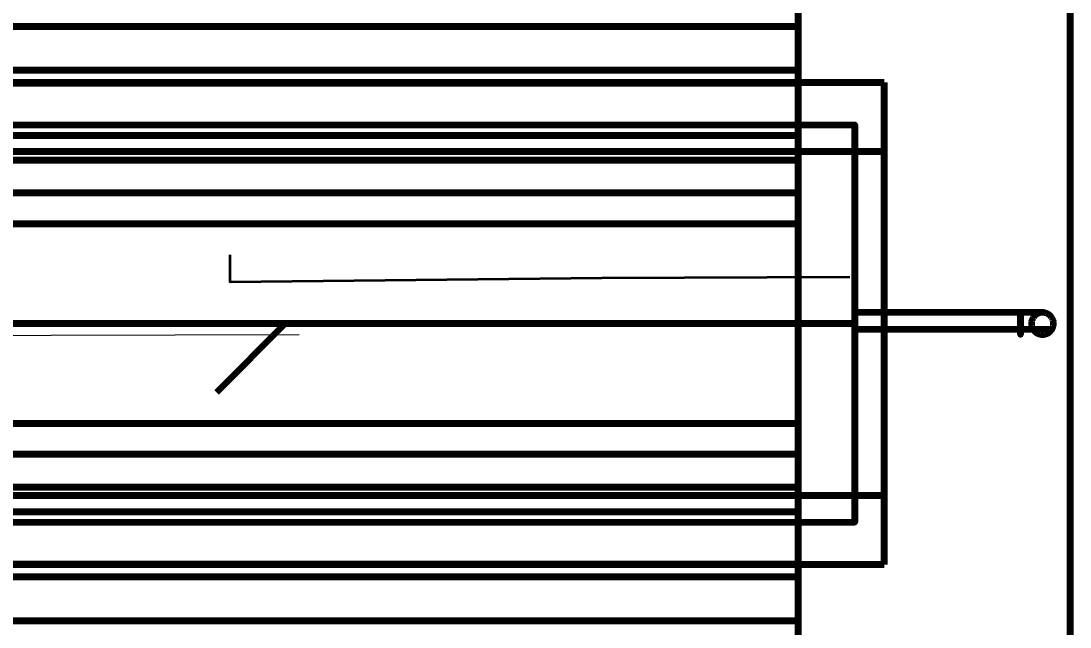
# Model space of a CAD drawing. Header units: inches. Extents: x -0.4 to 8, y -0.5 to 10.5.
# Drawn here: x 1.016 to 2.54, y 1.159 to 2.04 of the extents above; entities that cross this region are included whole.
import ezdxf

# ---------------------------------------------------------------- set-up
doc = ezdxf.new("R2010")
doc.units = ezdxf.units.IN
doc.header["$LTSCALE"] = 0.504853
doc.header["$MEASUREMENT"] = 0
for name, color, linetype in [('1', 7, 'Continuous'), ('105', 7, 'Continuous'), ('2', 7, 'Continuous'), ('3', 7, 'Continuous'), ('65', 7, 'Continuous'), ('80', 7, 'Continuous')]:
    doc.layers.add(name, color=color, linetype=linetype)
doc.styles.get("Standard").update_dxf_attribs({"font": 'ROMANS.SHX'})

# ---------------------------------------------------------------- blocks, each defined once
blk = doc.blocks.new('Q1')
at = {"layer": '3', "color": 3, "linetype": 'Continuous', "lineweight": 211, "insert": (0, 0.04, 0.0705), "char_height": 0.04, "attachment_point": 1}
blk.add_mtext('{\\W105.000000;1}', dxfattribs=at)
blk = doc.blocks.new('C7')
at = {"color": 1, "linetype": 'Continuous', "lineweight": 211}
for p, q in [((1.9275, 0.2885, 0.2885), (0.2725, 0.2885, 0.2885)), ((1.9275, 0.2885, 0.2885), (0.2725, 0.2885, 0.2885)), ((1.9275, 0.2885, 0.2885), (0.2725, 0.2885, 0.2885)), ((0.2725, 0, 0.577), (1.9275, 0, 0.577)), ((1.9275, 0), (0.2725, 0)), ((0.2725, 0, 0.577), (1.9275, 0, 0.577)), ((1.9275, 0), (0.2725, 0)), ((0.2725, 0, 0.577), (1.9275, 0, 0.577)), ((1.9275, 0), (0.2725, 0)), ((1.9275, -0.2885, 0.2885), (0.2725, -0.2885, 0.2885)), ((1.9275, -0.2885, 0.2885), (0.2725, -0.2885, 0.2885)), ((1.9275, -0.2885, 0.2885), (0.2725, -0.2885, 0.2885))]:
    blk.add_line(p, q, dxfattribs=at)
at = {"color": 1, "linetype": 'Continuous', "lineweight": 211, "extrusion": (-1, 0, 0)}
blk.add_circle((0, 0.2885, -0.2725), 0.2885, dxfattribs=at)
blk.add_circle((0, 0.2885, -0.2725), 0.2885, dxfattribs=at)
blk.add_circle((0, 0.2885, -0.2725), 0.2885, dxfattribs=at)
at = {"color": 1, "linetype": 'Continuous', "lineweight": 211, "extrusion": (1, 0, 0)}
blk.add_circle((0, 0.2885, 0.2725), 0.2885, dxfattribs=at)
at = {"layer": '1', "color": 2, "linetype": 'Continuous', "lineweight": 211}
for points, weights, knots in [([(0, -0.016, -0.082), (-0.027713, -0.016, -0.082), (-0.013856, 0.008, -0.082), (0, 0.032, -0.082), (0.013856, 0.008, -0.082), (0.027713, -0.016, -0.082), (0, -0.016, -0.082)], [1, 0.5, 1, 0.5, 1, 0.5, 1], [0, 0, 0, 0.33333333, 0.33333333, 0.66666667, 0.66666667, 1, 1, 1]), ([(0, -0.016, 0.2565), (-0.027713, -0.016, 0.2565), (-0.013856, 0.008, 0.2565), (0, 0.032, 0.2565), (0.013856, 0.008, 0.2565), (0.027713, -0.016, 0.2565), (0, -0.016, 0.2565)], [1, 0.5, 1, 0.5, 1, 0.5, 1], [0, 0, 0, 0.33333333, 0.33333333, 0.66666667, 0.66666667, 1, 1, 1]), ([(0.032, -0.016, 0.2885), (0.032, -0.016, 0.316213), (0.032, 0.008, 0.302356), (0.032, 0.032, 0.2885), (0.032, 0.008, 0.274644), (0.032, -0.016, 0.260787), (0.032, -0.016, 0.2885)], [1, 0.5, 1, 0.5, 1, 0.5, 1], [0, 0, 0, 0.33333333, 0.33333333, 0.66666667, 0.66666667, 1, 1, 1]), ([(0.2725, -0.016, 0.2885), (0.2725, -0.016, 0.260787), (0.2725, 0.008, 0.274644), (0.2725, 0.032, 0.2885), (0.2725, 0.008, 0.302356), (0.2725, -0.016, 0.316213), (0.2725, -0.016, 0.2885)], [1, 0.5, 1, 0.5, 1, 0.5, 1], [0, 0, 0, 0.33333333, 0.33333333, 0.66666667, 0.66666667, 1, 1, 1]), ([(0.2725, 0.008, 0.302356), (0.15225, 0.008, 0.302356), (0.032, 0.008, 0.302356), (-0.013856, 0.008, 0.302356), (-0.013856, 0.008, 0.2565), (-0.013856, 0.008, 0.08725), (-0.013856, 0.008, -0.082)], [1, 1, 1, 0.707106781187, 1, 1, 1], [0, 0, 0, 0.38525933, 0.38525933, 0.4577535, 0.4577535, 1, 1, 1]), ([(0.2725, 0.008, 0.274644), (0.15225, 0.008, 0.274644), (0.032, 0.008, 0.274644), (0.013856, 0.008, 0.274644), (0.013856, 0.008, 0.2565), (0.013856, 0.008, 0.08725), (0.013856, 0.008, -0.082)], [1, 1, 1, 0.707106781187, 1, 1, 1], [0, 0, 0, 0.38525933, 0.38525933, 0.4577535, 0.4577535, 1, 1, 1]), ([(0, -0.016, -0.082), (0, -0.016, 0.08725), (0, -0.016, 0.2565), (0, -0.016, 0.2885), (0.032, -0.016, 0.2885), (0.15225, -0.016, 0.2885), (0.2725, -0.016, 0.2885)], [1, 1, 1, 0.707106781187, 1, 1, 1], [0, 0, 0, 0.5422465, 0.5422465, 0.61474067, 0.61474067, 1, 1, 1])]:
    blk.add_rational_spline(points, weights, degree=2, knots=knots, dxfattribs=at)
at = {"layer": '2', "color": 2, "linetype": 'Continuous', "lineweight": 211}
blk.add_line((1.1, 0, 0.2885), (1.2, 0.1, 0.3885), dxfattribs=at)
blk.add_point((1.1, 0, 0.2885), dxfattribs=at)
at = {"layer": '3', "color": 2, "linetype": 'Continuous', "lineweight": 211, "insert": (0, 0.02), "char_height": 0.02, "attachment_point": 1}
blk.add_mtext('{\\W210.000000;1}', dxfattribs=at)
blk = doc.blocks.new('H70')
at = {"color": 1, "linetype": 'Continuous', "lineweight": 211}
for p, q in [((1.745, -2.450498, 0.374445), (1.745, -2.349502, 0.374445)), ((1.745, -2.349502, 0.374445), (1.745, -2.450498, 0.374445)), ((1.745, -2.368198, 0.312445), (0.245, -2.368198, 0.312445)), ((0.245, -2.368198, 0.312445), (1.745, -2.368198, 0.312445)), ((1.745, -2.368198, 0.312445), (1.745, -2.431802, 0.312445)), ((1.745, -2.431802, 0.312445), (1.745, -2.368198, 0.312445)), ((0.245, -2.431802, 0.312445), (1.745, -2.431802, 0.312445)), ((1.745, -2.431802, 0.312445), (0.245, -2.431802, 0.312445)), ((0.245, -2.450498, 0.374445), (1.745, -2.450498, 0.374445)), ((1.745, -2.450498, 0.374445), (0.245, -2.450498, 0.374445)), ((1.745, -2.450498, 0.374445), (1.745, -2.562463, 0.486312)), ((1.745, -2.562463, 0.486312), (1.745, -2.450498, 0.374445)), ((0.245, -2.526576, 0.380541), (1.745, -2.526576, 0.380541)), ((1.745, -2.526576, 0.380541), (0.245, -2.526576, 0.380541)), ((1.745, -2.562463, 0.486312), (0.245, -2.562463, 0.486312)), ((0.245, -2.562463, 0.486312), (1.745, -2.562463, 0.486312)), ((1.745, -2.562463, 0.486312), (1.745, -2.610225, 0.56734)), ((1.745, -2.610225, 0.56734), (1.745, -2.562463, 0.486312)), ((0.245, -2.610225, 0.56734), (1.745, -2.610225, 0.56734)), ((1.745, -2.610225, 0.56734), (0.245, -2.610225, 0.56734)), ((1.745, -2.655005, 0.607603), (0.245, -2.655005, 0.607603)), ((0.245, -2.655005, 0.607603), (1.745, -2.655005, 0.607603)), ((1.745, -2.8, 0.577), (0.245, -2.8, 0.577)), ((0.245, -2.944994, 0.607603), (1.745, -2.944994, 0.607603)), ((1.745, -2.944994, 0.607603), (0.245, -2.944994, 0.607603)), ((1.745, -2.989774, 0.567341), (0.245, -2.989774, 0.567341)), ((0.245, -2.989775, 0.567341), (1.745, -2.989775, 0.567341)), ((1.745, -3.037537, 0.486312), (1.745, -2.989775, 0.567341)), ((1.745, -2.989775, 0.567341), (1.745, -3.037537, 0.486312)), ((1.745, -3.037537, 0.486312), (0.245, -3.037537, 0.486312)), ((0.245, -3.037537, 0.486312), (1.745, -3.037537, 0.486312)), ((1.745, -3.037537, 0.486312), (1.745, -3.149502, 0.374445)), ((1.745, -3.149502, 0.374445), (1.745, -3.037537, 0.486312)), ((1.745, -3.073424, 0.380541), (0.245, -3.073424, 0.380541)), ((0.245, -3.073424, 0.380541), (1.745, -3.073424, 0.380541)), ((1.745, -3.149502, 0.374445), (0.245, -3.149502, 0.374445)), ((0.245, -3.149502, 0.374445), (1.745, -3.149502, 0.374445)), ((1.745, -3.250498, 0.374445), (1.745, -3.149502, 0.374445)), ((1.745, -3.149502, 0.374445), (1.745, -3.250498, 0.374445)), ((1.745, -3.168198, 0.312445), (0.245, -3.168198, 0.312445)), ((0.245, -3.168198, 0.312445), (1.745, -3.168198, 0.312445)), ((1.745, -3.168198, 0.312445), (1.745, -3.231802, 0.312445)), ((1.745, -3.231802, 0.312445), (1.745, -3.168198, 0.312445)), ((0.245, -3.231802, 0.312445), (1.745, -3.231802, 0.312445)), ((1.745, -3.231802, 0.312445), (0.245, -3.231802, 0.312445))]:
    blk.add_line(p, q, dxfattribs=at)
at = {"color": 1, "linetype": 'Continuous', "lineweight": 211, "extrusion": (-1, 0, 0)}
for centre, start, end in [((2.368198, 0.412445, -1.745), 198.604507, 270.000149), ((2.696373, 0.516561, -1.745), 114.436333, 149.48299), ((3.168198, 0.412445, -1.745), 198.604507, 270.000149), ((3.231802, 0.412445, -1.745), 269.999962, 341.395604)]:
    blk.add_arc(centre, 0.1, start, end, dxfattribs=at)
at = {"color": 1, "linetype": 'Continuous', "lineweight": 211, "extrusion": (1, -3e-15, -2e-15)}
blk.add_arc((-2.368198, 0.412445, 1.745), 0.1, 269.999962, 341.395604, dxfattribs=at)
at = {"color": 1, "linetype": 'Continuous', "lineweight": 211, "extrusion": (-1, -3e-15, -4e-15)}
blk.add_arc((2.431802, 0.412445, -1.745), 0.1, 269.999962, 341.395604, dxfattribs=at)
at = {"color": 1, "linetype": 'Continuous', "lineweight": 211, "extrusion": (1, 3e-15, -2e-15)}
for centre in [(-2.431802, 0.412445, 1.745), (-3.231802, 0.412445, 1.745)]:
    blk.add_arc(centre, 0.1, 198.604507, 270.000149, dxfattribs=at)
at = {"color": 1, "linetype": 'Continuous', "lineweight": 211, "extrusion": (-1, 0, 1e-15)}
blk.add_arc((2.8, 0.2885, -1.745), 0.2885, 18.604516, 161.395449, dxfattribs=at)
at = {"color": 1, "linetype": 'Continuous', "lineweight": 211, "extrusion": (1, 0, 0)}
blk.add_arc((-2.8, 0.2885, 1.745), 0.2885, 18.604519, 161.395452, dxfattribs=at)
at = {"color": 1, "linetype": 'Continuous', "lineweight": 211, "extrusion": (1, 1.6e-14, 1.7e-14)}
blk.add_arc((-2.696373, 0.516561, 1.745), 0.1, 30.516982, 65.563638, dxfattribs=at)
at = {"color": 1, "linetype": 'Continuous', "lineweight": 211, "extrusion": (-1, 1e-15, -2e-15)}
blk.add_arc((2.8, 0.2885, -1.745), 0.3505, 65.563846, 114.436279, dxfattribs=at)
at = {"color": 1, "linetype": 'Continuous', "lineweight": 211, "extrusion": (1, 2e-15, 1.2e-14)}
blk.add_arc((-2.8, 0.2885, 1.745), 0.3505, 65.563682, 114.436116, dxfattribs=at)
at = {"color": 1, "linetype": 'Continuous', "lineweight": 211, "extrusion": (-1, -1.1e-14, 7e-15)}
blk.add_arc((2.903627, 0.516561, -1.745), 0.1, 30.517285, 65.563942, dxfattribs=at)
at = {"color": 1, "linetype": 'Continuous', "lineweight": 211, "extrusion": (1, -1.1e-14, 7e-15)}
blk.add_arc((-2.903627, 0.516561, 1.745), 0.1, 114.436196, 149.482853, dxfattribs=at)
at = {"color": 1, "linetype": 'Continuous', "lineweight": 211, "extrusion": (1, 0, -7e-15)}
blk.add_arc((-3.168198, 0.412445, 1.745), 0.1, 269.999962, 341.395604, dxfattribs=at)
blk = doc.blocks.new('H34')
at = {"color": 1, "linetype": 'Continuous', "lineweight": 211}
for p, q in [((2.14, 0.13, 0.375), (2.14, -4.14, 0.375)), ((2.14, 0.13, 0.475), (2.14, -4.14, 0.475)), ((2.14, -4.14, 0.375), (2.14, 0.13, 0.375)), ((2.14, -4.14, 0.475), (2.14, 0.13, 0.475)), ((0.12, -2.45, 0.375), (1.87, -2.45, 0.375)), ((1.87, -2.45, 0.375), (0.12, -2.45, 0.375)), ((1.87, -2.45, 0.375), (1.87, -2.55, 0.475)), ((1.87, -2.55, 0.475), (1.87, -2.45, 0.375)), ((1.87, -2.45, 0.375), (1.87, -3.15, 0.375)), ((1.87, -3.15, 0.375), (1.87, -2.45, 0.375)), ((1.87, -2.55, 0.475), (0.12, -2.55, 0.475)), ((0.12, -2.55, 0.475), (1.87, -2.55, 0.475)), ((1.87, -2.55, 0.475), (1.87, -3.05, 0.475)), ((1.87, -3.05, 0.475), (1.87, -2.55, 0.475)), ((1.87, -3.05, 0.475), (0.12, -3.05, 0.475)), ((0.12, -3.05, 0.475), (1.87, -3.05, 0.475)), ((1.87, -3.15, 0.375), (1.87, -3.05, 0.475)), ((1.87, -3.05, 0.475), (1.87, -3.15, 0.375)), ((1.87, -3.15, 0.375), (0.12, -3.15, 0.375)), ((0.12, -3.15, 0.375), (1.87, -3.15, 0.375))]:
    blk.add_line(p, q, dxfattribs=at)

msp = doc.modelspace()

# ---------------------------------------------------------------- block references
at = {"layer": '105', "color": 8, "linetype": 'Continuous', "lineweight": 211, "rotation": 180}
msp.add_blockref('Q1', (3.3, 1.7), dxfattribs=at)
at = {"layer": '65', "color": 8, "linetype": 'Continuous', "lineweight": 211, "rotation": 180}
msp.add_blockref('C7', (2.5, 1.6), dxfattribs=at)
at = {"layer": '80', "color": 8, "linetype": 'Continuous', "lineweight": 211}
for name in ['H34', 'H70']:
    msp.add_blockref(name, (0.4, 4.4), dxfattribs=at)

doc.saveas('drawing.dxf')
